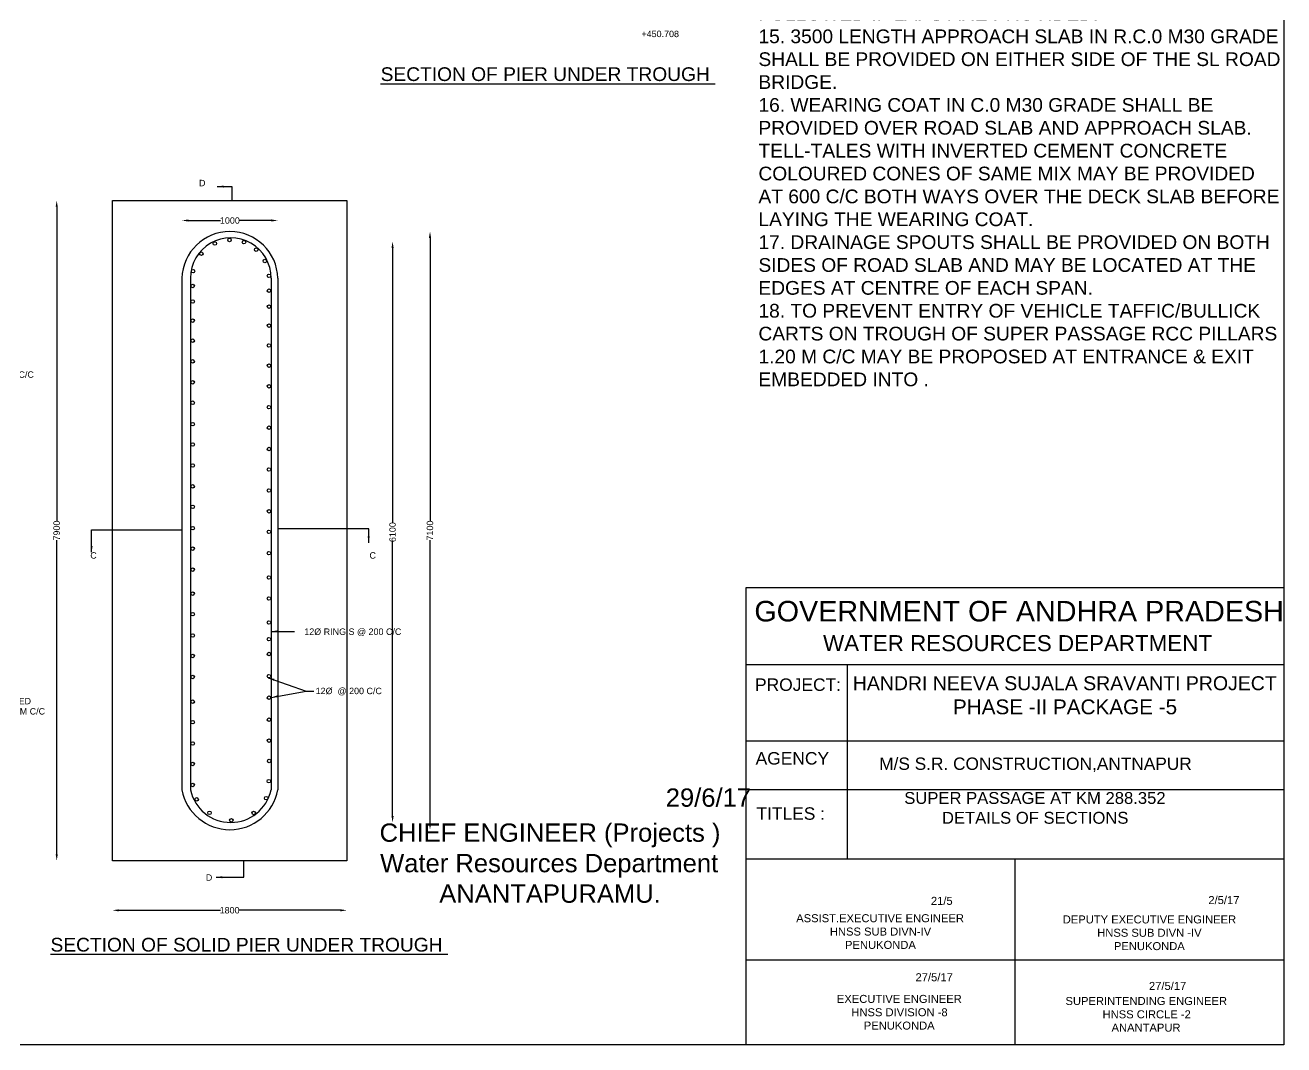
# Model space of a CAD drawing. Header units: millimetres. Extents: x 2556607 to 2590778, y 44347495 to 44371211.
# Drawn here: x 2577023 to 2590778, y 44347495 to 44358644 of the extents above; entities that cross this region are included whole.
import ezdxf

# ---------------------------------------------------------------- set-up
doc = ezdxf.new("R2010")
doc.units = ezdxf.units.MM
doc.header["$MEASUREMENT"] = 0
for name, color, linetype in [('DIMENSION', 7, 'Continuous'), ('DIMENSIONS', 7, 'Continuous'), ('DRAWING', 2, 'Continuous'), ('TEXT', 7, 'Continuous')]:
    doc.layers.add(name, color=color, linetype=linetype)
doc.styles.get("Standard").update_dxf_attribs({"font": 'arial.ttf', "height": 70})
doc.dimstyles.get("Standard").update_dxf_attribs({"dimtxt": 70, "dimasz": 70, "dimexe": 0.18, "dimexo": 0.0625, "dimgap": 0.09, "dimtad": 0, "dimdec": 0, "dimzin": 0, "dimdsep": 46, "dimtxsty": 'Standard', "dimcen": 0.09, "dimse1": 1, "dimse2": 1, "dimadec": 0, "dimazin": 0, "dimtfac": 1, "dimtdec": 0, "dimtofl": 0, "dimtmove": 0, "dimatfit": 3, "dimfxl": 1, "dimtolj": 1, "dimtzin": 0, "dimarcsym": 0})

# ---------------------------------------------------------------- blocks, each defined once
blk = doc.blocks.new('*D53')
at = {"layer": 'Defpoints', "color": 0, "transparency": 16777216}
for p in [(2579263, 44356277), (2579270, 44349926), (2581038, 44349926)]:
    blk.add_point(p, dxfattribs=at)
at = {"layer": 'DRAWING', "color": 0, "lineweight": -2, "transparency": 16777216}
for p, q in [((2581038, 44356207), (2581038, 44353206)), ((2581038, 44349996), (2581038, 44352997))]:
    blk.add_line(p, q, dxfattribs=at)
at = {"layer": 'DRAWING', "color": 0, "transparency": 16777216}
for points in [[(2581026, 44356207), (2581050, 44356207), (2581038, 44356277)], [(2581026, 44349996), (2581050, 44349996), (2581038, 44349926)]]:
    blk.add_solid(points, dxfattribs=at)
at = {"layer": 'DRAWING', "color": 0, "transparency": 16777216, "insert": (2581038, 44353101), "char_height": 70, "attachment_point": 5, "rotation": 90}
blk.add_mtext('\\A1;6100', dxfattribs=at)
blk = doc.blocks.new('*D54')
at = {"layer": 'Defpoints', "color": 0, "transparency": 16777216}
for p in [(2579260, 44356388), (2579260, 44349847), (2581447, 44349847)]:
    blk.add_point(p, dxfattribs=at)
at = {"layer": 'DRAWING', "color": 0, "lineweight": -2, "transparency": 16777216}
for p, q in [((2581447, 44356318), (2581447, 44353222)), ((2581447, 44349917), (2581447, 44353014))]:
    blk.add_line(p, q, dxfattribs=at)
at = {"layer": 'DRAWING', "color": 0, "transparency": 16777216}
for points in [[(2581435, 44356318), (2581459, 44356318), (2581447, 44356388)], [(2581435, 44349917), (2581459, 44349917), (2581447, 44349847)]]:
    blk.add_solid(points, dxfattribs=at)
at = {"layer": 'DRAWING', "color": 0, "transparency": 16777216, "insert": (2581447, 44353118), "char_height": 70, "attachment_point": 5, "rotation": 90}
blk.add_mtext('\\A1;7100', dxfattribs=at)
blk = doc.blocks.new('*D55')
at = {"layer": 'Defpoints', "color": 0, "transparency": 16777216}
for p in [(2577976, 44349508), (2580538, 44349508), (2580538, 44348966)]:
    blk.add_point(p, dxfattribs=at)
at = {"layer": 'DRAWING', "color": 0, "lineweight": -2, "transparency": 16777216}
for p, q in [((2578046, 44348966), (2579156, 44348966)), ((2580468, 44348966), (2579358, 44348966))]:
    blk.add_line(p, q, dxfattribs=at)
at = {"layer": 'DRAWING', "color": 0, "transparency": 16777216}
for points in [[(2578046, 44348977), (2578046, 44348954), (2577976, 44348966)], [(2580468, 44348977), (2580468, 44348954), (2580538, 44348966)]]:
    blk.add_solid(points, dxfattribs=at)
at = {"layer": 'DRAWING', "color": 0, "transparency": 16777216, "insert": (2579257, 44348966), "char_height": 70, "attachment_point": 5}
blk.add_mtext('\\A1;1800', dxfattribs=at)
blk = doc.blocks.new('*D56')
at = {"layer": 'Defpoints', "color": 0, "transparency": 16777216}
for p in [(2579784, 44356508), (2578736, 44355797), (2579784, 44355797)]:
    blk.add_point(p, dxfattribs=at)
at = {"layer": 'DRAWING', "color": 0, "lineweight": -2, "transparency": 16777216}
for p, q in [((2578806, 44356508), (2579159, 44356508)), ((2579714, 44356508), (2579361, 44356508))]:
    blk.add_line(p, q, dxfattribs=at)
at = {"layer": 'DRAWING', "color": 0, "transparency": 16777216}
for points in [[(2578806, 44356520), (2578806, 44356497), (2578736, 44356508)], [(2579714, 44356520), (2579714, 44356497), (2579784, 44356508)]]:
    blk.add_solid(points, dxfattribs=at)
at = {"layer": 'DRAWING', "color": 0, "transparency": 16777216, "insert": (2579260, 44356508), "char_height": 70, "attachment_point": 5}
blk.add_mtext('\\A1;1000', dxfattribs=at)
blk = doc.blocks.new('*D57')
at = {"layer": 'Defpoints', "color": 0, "transparency": 16777216}
for p in [(2577976, 44356728), (2577367, 44349508), (2577976, 44349508)]:
    blk.add_point(p, dxfattribs=at)
at = {"layer": 'DRAWING', "color": 0, "lineweight": -2, "transparency": 16777216}
for p, q in [((2577367, 44356658), (2577367, 44353223)), ((2577367, 44349578), (2577367, 44353014))]:
    blk.add_line(p, q, dxfattribs=at)
at = {"layer": 'DRAWING', "color": 0, "transparency": 16777216}
for points in [[(2577356, 44356658), (2577379, 44356658), (2577367, 44356728)], [(2577356, 44349578), (2577379, 44349578), (2577367, 44349508)]]:
    blk.add_solid(points, dxfattribs=at)
at = {"layer": 'DRAWING', "color": 0, "transparency": 16777216, "insert": (2577367, 44353118), "char_height": 70, "attachment_point": 5, "rotation": 90}
blk.add_mtext('\\A1;7900', dxfattribs=at)

msp = doc.modelspace()

# ---------------------------------------------------------------- linework, layer by layer
at = {"layer": 'DIMENSION', "color": 0}
msp.add_lwpolyline([(2584901.7, 44352495.6), (2590778.2, 44352495.6), (2590778.2, 44347495), (2584901.7, 44347495)], close=True, dxfattribs=at)
for points in [[(2584901.7, 44351651.8), (2590778.2, 44351651.8)], [(2586007.4, 44351651.8), (2586007.4, 44349530)], [(2584901.7, 44350820.5), (2590778.2, 44350820.5)], [(2584901.7, 44350286.9), (2590778.2, 44350286.9)], [(2584901.7, 44349530), (2590778.2, 44349530)], [(2587839.9, 44349530), (2587839.9, 44347495)], [(2584901.7, 44348425.6), (2590778.2, 44348425.6)]]:
    msp.add_lwpolyline(points, dxfattribs=at)
at = {"layer": 'DRAWING', "color": 0}
for points in [[(2590778.2, 44347495), (2556606.7, 44347495), (2556606.7, 44371211.5), (2590778.2, 44371211.5)], [(2577976, 44356728.5), (2580538, 44356728.5), (2580538, 44349508.5), (2577976, 44349508.5)]]:
    msp.add_lwpolyline(points, close=True, dxfattribs=at)
for points in [[(2578736, 44355878), (2578736, 44350282.5)], [(2578829, 44355878), (2578829, 44350282.5)], [(2579710, 44355878), (2579710, 44350282.5)], [(2579784, 44355878), (2579784, 44350282.5)], [(2577748.4, 44353126.3), (2578736, 44353126.3)]]:
    msp.add_lwpolyline(points, dxfattribs=at)
for centre in [(2579094.8, 44356256.7), (2579255.5, 44356294.2), (2579413.6, 44356270.9), (2578948, 44356145.4), (2579547.1, 44356189.4), (2579641.7, 44356066.4), (2578857.3, 44355953.8), (2579686.5, 44355903.2), (2578853.7, 44355793), (2579686.5, 44355740.3), (2578853.7, 44355622.1), (2579686.5, 44355566.8), (2578853.7, 44355414), (2579686.5, 44355359.3), (2578853.7, 44355194), (2579686.5, 44355141.2), (2578853.7, 44354968), (2579686.5, 44354921.2), (2578853.7, 44354739.6), (2579686.5, 44354695.1), (2578853.7, 44354515.5), (2579686.5, 44354466.7), (2578853.7, 44354282), (2579686.5, 44354242.6), (2578853.7, 44354058.6), (2579686.5, 44354009.1), (2578853.7, 44353828.8), (2579686.5, 44353785.7), (2578853.7, 44353601.4), (2579686.5, 44353555.9), (2578853.7, 44353377.4), (2579686.5, 44353328.6), (2578853.7, 44353143.8), (2579686.5, 44353104.5), (2578853.7, 44352920.5), (2579686.5, 44352871), (2578853.7, 44352690.7), (2579686.5, 44352605), (2578853.7, 44352428.3), (2579686.5, 44352375.2), (2578853.7, 44352204.2), (2579686.5, 44352112.8), (2578853.7, 44351970.7), (2579686.5, 44351930), (2578853.7, 44351747.3), (2579686.5, 44351767.9), (2578853.7, 44351517.5), (2579686.5, 44351526), (2578853.7, 44351247), (2579686.5, 44351290.9), (2579686.5, 44351050.4), (2578853.7, 44351022.9), (2578853.7, 44350789.4), (2579686.5, 44350821.1), (2578853.7, 44350566), (2579689.3, 44350598.4), (2579686.1, 44350378.4), (2578853.7, 44350336.2), (2578896.9, 44350179), (2579656.3, 44350192.8), (2579036.8, 44350031), (2579276.6, 44349949.8), (2579519.8, 44350030)]:
    msp.add_circle(centre, 19.3, dxfattribs=at)
for centre, radius, start, end in [((2579260, 44355863.9), 524.2, 1.53601, 178.46399), ((2579269.5, 44355878.7), 440.5, 359.91008, 180.08992), ((2579260, 44350380.5), 533.1, 190.59652, 349.40348), ((2579269.5, 44350376.9), 450.5, 192.099, 347.901)]:
    msp.add_arc(centre, radius, start, end, dxfattribs=at)

# ---------------------------------------------------------------- texts
at = {"layer": 'DIMENSIONS', "color": 0}
for s, height, p in [('PROJECT:', 136.1, (2584999, 44351365)), ('AGENCY', 136.1, (2585005.5, 44350559.7)), ('29/6/17', 200, (2584023.4, 44350098.3)), ('TITLES :', 136.1, (2585014, 44349955.9)), ('2/5/17', 87.49, (2589953.3, 44349034.1)), ('21/5', 87.49, (2586921.2, 44349025.5)), ('27/5/17', 87.49, (2586753.2, 44348190.4)), ('27/5/17', 87.49, (2589304.3, 44348095.3))]:
    msp.add_text(s, height=height, dxfattribs=at).set_placement(p)
at = {"layer": 'DIMENSIONS', "color": 0, "attachment_point": 1}
for s, insert, char_height, width in [('\\pi20.987;GOVERNMENT OF ANDHRA PRADESH \\P\\pi771.84;{\\H0.77924x;WATER RESOURCES DEPARTMENT\\H1.111x; }', (2584970.9, 44352348.9), 224.578, 5787.252), ('\\pi40.193;HANDRI NEEVA SUJALA SRAVANTI PROJECT  \\P\\pi1134.3;{\\H1.063x;PHASE -II PACKAGE -5}', (2586027.7, 44351525), 152.256, 4692.216), ('M/S S.R. CONSTRUCTION,ANTNAPUR ', (2586356.5, 44350636.6), 135, 3881.714), ('\\pi163.66;SUPER PASSAGE AT KM 288.352\\P\\pi575.61;DETAILS OF SECTIONS ', (2586466.1, 44350259.2), 130, 3166.132), ('\\pi147.33;CHIEF ENGINEER (Projects )\\P\\pi153.12;Water Resources Department \\P\\pi799.51;ANANTAPURAMU.', (2580748.5, 44349915.3), 200, 3996.425), ('\\pi693.35;^I^I\\P\\pi127.17;ASSIST.EXECUTIVE ENGINEER \\P\\pi495.17;HNSS SUB DIVN-IV \\P\\pi660.82;PENUKONDA', (2585321.9, 44349069.1), 87.494, 2086.651), ('\\pi693.35;^I^I\\P\\pi101.36;DEPUTY EXECUTIVE ENGINEER\\P\\pi478.19;HNSS SUB DIVN -IV \\P\\pi660.82;PENUKONDA', (2588260.7, 44349055.9), 87.494, 2086.651), ('\\pi42.212;EXECUTIVE ENGINEER   \\P\\pi200.4;HNSS DIVISION -8\\P\\pi336.68;PENUKONDA', (2585851.1, 44348040.9), 87.494, 1438.379), ('\\pi1.8193;SUPERINTENDING ENGINEER   \\P\\pi407.06;HNSS CIRCLE -2 \\P\\pi505.03;ANANTAPUR', (2588390.3, 44348018.4), 87.494, 1762.36)]:
    msp.add_mtext(s, dxfattribs=dict(at, insert=insert, char_height=char_height, width=width))
at = {"layer": 'DRAWING', "color": 0}
for s, height, p in [('+450.708', 70, (2583757.5, 44358513.3)), ('%%USECTION OF PIER UNDER TROUGH ', 150, (2580907.6, 44358033.5)), ('D', 70, (2578922.5, 44356883)), ('@ 200 MM C/C ', 70, (2576442.7, 44354788.6)), ('C', 70, (2577734.4, 44352811.3)), ('C', 70, (2580785.6, 44352811.3)), ('12Ø RING S @ 200 C/C', 70, (2580073.1, 44351977.5)), ('12Ø  @ 200 C/C', 70, (2580197, 44351329.3)), ('4- LEGGED ', 70, (2576565.2, 44351218.9)), ('@ 200 MM C/C ', 70, (2576565.2, 44351106.5)), ('D', 70, (2578997.2, 44349288.9)), ('%%USECTION OF SOLID PIER UNDER TROUGH ', 150, (2577299.6, 44348514.9))]:
    msp.add_text(s, height=height, dxfattribs=at).set_placement(p)
at = {"layer": 'TEXT', "color": 0, "insert": (2585036.4, 44369849.4), "char_height": 150, "width": 5688.157, "attachment_point": 1}
msp.add_mtext('1 . ALL DIMENSIONS ARE IN MILLIMETERS AND ALL LEVELS ARE IN METERS. ONLY FIGURED DIMENSIONS SHALL BE CONSIDERED \\P2 . THE TROUGH BOTTOM SLAB, SIDE WALLS SHALL BE IN R.C.C. M25 GRADE USING 20 MM GRADED AGGREGATE CONFORMING TO IS 383-1970. \\P3 . H.Y.S.D BARS CONFORMING TO IS 1786-1985 SHALL ONLY BE USED UNLESS OTHERWISE SPECIFIED. \\P4 . SPECIFICATIONS FOR RCC ITEMS SHALL BE AS PER IS 456-2000.\\P5 . OVER LAPPING OF BARS SHALL BE AVOIDED AS FAR AS POSSIBLE AT POINTS OF MAXIMUM STRESSES HOW EVER IF LAPS ARE INEVITABLE THE PROVISIONS IN CLAUSE 26 -2- 5-1 OF IS : 456 - 2000 SHALL BE FOLLOWED. \\P6 . COVER FOR REINFORCEMENT FOR TROUGH SLAB SHALL BE 30 MM AND SIDE WALLS SHALL BE 40 MM. \\P7 . THE SEALING COAT OVER THE TROUGH FLOOR SLAB SHALL BE 40 MM THICK IN C.0 M 30 GRADE RENDERED WATER PROOF BY ADDING SUITABLE ADMIXTURES AND SHALL BE LAID MONOLITHICALLY WITH SLAB CONCRETE \\P8 . TO PREVENT ENTRY OF VEHICULAR TRAFFIC / BULLOCK CARTS, R.C.C. PILLARS AT 1.2M C/C MAY BE PROPOSED AT ENTRANCE & EXIT EMBEDDED INTO DIRT WALL. \\P9 . DOWEL BARS OF 12 MM AT 200 C/C SHALL BE PROVIDED SHALL BE PROPERLY ANCHORED IN TO THE PIER CAP, \\P10. THIS DRAWING IS APPLICABLE FOR SQUARE CROSSING ONLY. \\P11. THE DESIGN IS ACCORDING TO THE 1.R.0 BRIDGE CODES. \\P12. THE TOP SURFACE OF THE R.C.0 BED BLOCKS SHALL BE RENDERED SMOOTH AND KRAFT PAPER SHALL BE PLACED OVER It \\P13. R.C.0 SPECIFICATIONS SHALL BE FOLLOWED AS PER IS:456-2000. THE REINFORCEMENT PROVIDED IS OF HYSC BARS CONFORMING ro 18:1786-1985(1NITH AMENDMENTS). \\P14. JOINTS OR LAPPING OF BARS IN MAIN REINFORCEMENT SHALL BE AVOIDED AS FAR AS POSSIBLE. HOWEVER THE PROVISION IN CLAUSE NO. 304.6,6.2 OF IRC 21-2000 SHOULD BE STRICTLY FOLLOWED IF LAPS ARE PROVIDED. \\P15. 3500 LENGTH APPROACH SLAB IN R.C.0 M30 GRADE SHALL BE PROVIDED ON EITHER SIDE OF THE SL ROAD BRIDGE. \\P16. WEARING COAT IN C.0 M30 GRADE SHALL BE PROVIDED OVER ROAD SLAB AND APPROACH SLAB. TELL-TALES WITH INVERTED CEMENT CONCRETE COLOURED CONES OF SAME MIX MAY BE PROVIDED AT 600 C/C BOTH WAYS OVER THE DECK SLAB BEFORE LAYING THE WEARING COAT. \\P17. DRAINAGE SPOUTS SHALL BE PROVIDED ON BOTH SIDES OF ROAD SLAB AND MAY BE LOCATED AT THE EDGES AT CENTRE OF EACH SPAN. \\P18. TO PREVENT ENTRY OF VEHICLE TAFFIC/BULLICK CARTS ON TROUGH OF SUPER PASSAGE RCC PILLARS 1.20 M C/C MAY BE PROPOSED AT ENTRANCE & EXIT EMBEDDED INTO .', dxfattribs=at)

# ---------------------------------------------------------------- dimensions: what is measured, and where the dimension line sits
at = {"layer": 'DRAWING', "color": 0}
for base, p1, p2, text, picture, middle in [((2577367.4, 44349508.5), (2577976, 44356728.5), (2577976, 44349508.5), '7900', '*D57', (2577367.4, 44353118.5)), ((2581447, 44349847.4), (2579260, 44356388.1), (2579260, 44349847.4), '7100', '*D54', (2581447, 44353117.8)), ((2581038, 44349926.4), (2579263.2, 44356276.5), (2579269.5, 44349926.4), '6100', '*D53', (2581038, 44353101.5))]:
    dim = msp.add_linear_dim(base=base, p1=p1, p2=p2, angle=90, text=text, dimstyle='Standard', dxfattribs=at)
    dim.commit()
    dim.dimension.update_dxf_attribs({"geometry": picture, "text_midpoint": middle})
for base, p1, p2, text, picture, middle in [((2579784, 44356508.2), (2578736, 44355797.4), (2579784, 44355797.4), '1000', '*D56', (2579260, 44356508.2)), ((2580538, 44348965.6), (2577976, 44349508.5), (2580538, 44349508.5), '1800', '*D55', (2579257, 44348965.6))]:
    dim = msp.add_linear_dim(base=base, p1=p1, p2=p2, text=text, dimstyle='Standard', dxfattribs=at)
    dim.commit()
    dim.dimension.update_dxf_attribs({"geometry": picture, "text_midpoint": middle})

# ---------------------------------------------------------------- leaders
for points in [[(2579122.1, 44356879.7), (2579282.1, 44356879.7), (2579282.1, 44356728.5)], [(2577748.4, 44352880.4), (2577748.4, 44353126.3)], [(2580776.7, 44352983.7), (2580776.7, 44353135.5), (2579784, 44353135.5)], [(2579710, 44352015.1), (2579967, 44352015.1)], [(2579676.9, 44351509.3), (2580092, 44351361.4), (2580176.9, 44351361.4)], [(2579710, 44351292.2), (2580092, 44351361.4)], [(2579109, 44349327.7), (2579412.1, 44349327.7), (2579412.1, 44349508.5)]]:
    msp.add_leader(points, dimstyle='Standard', override={"dimgap": 0.09, "dimtad": 0}, dxfattribs=at)

doc.saveas('drawing.dxf')
